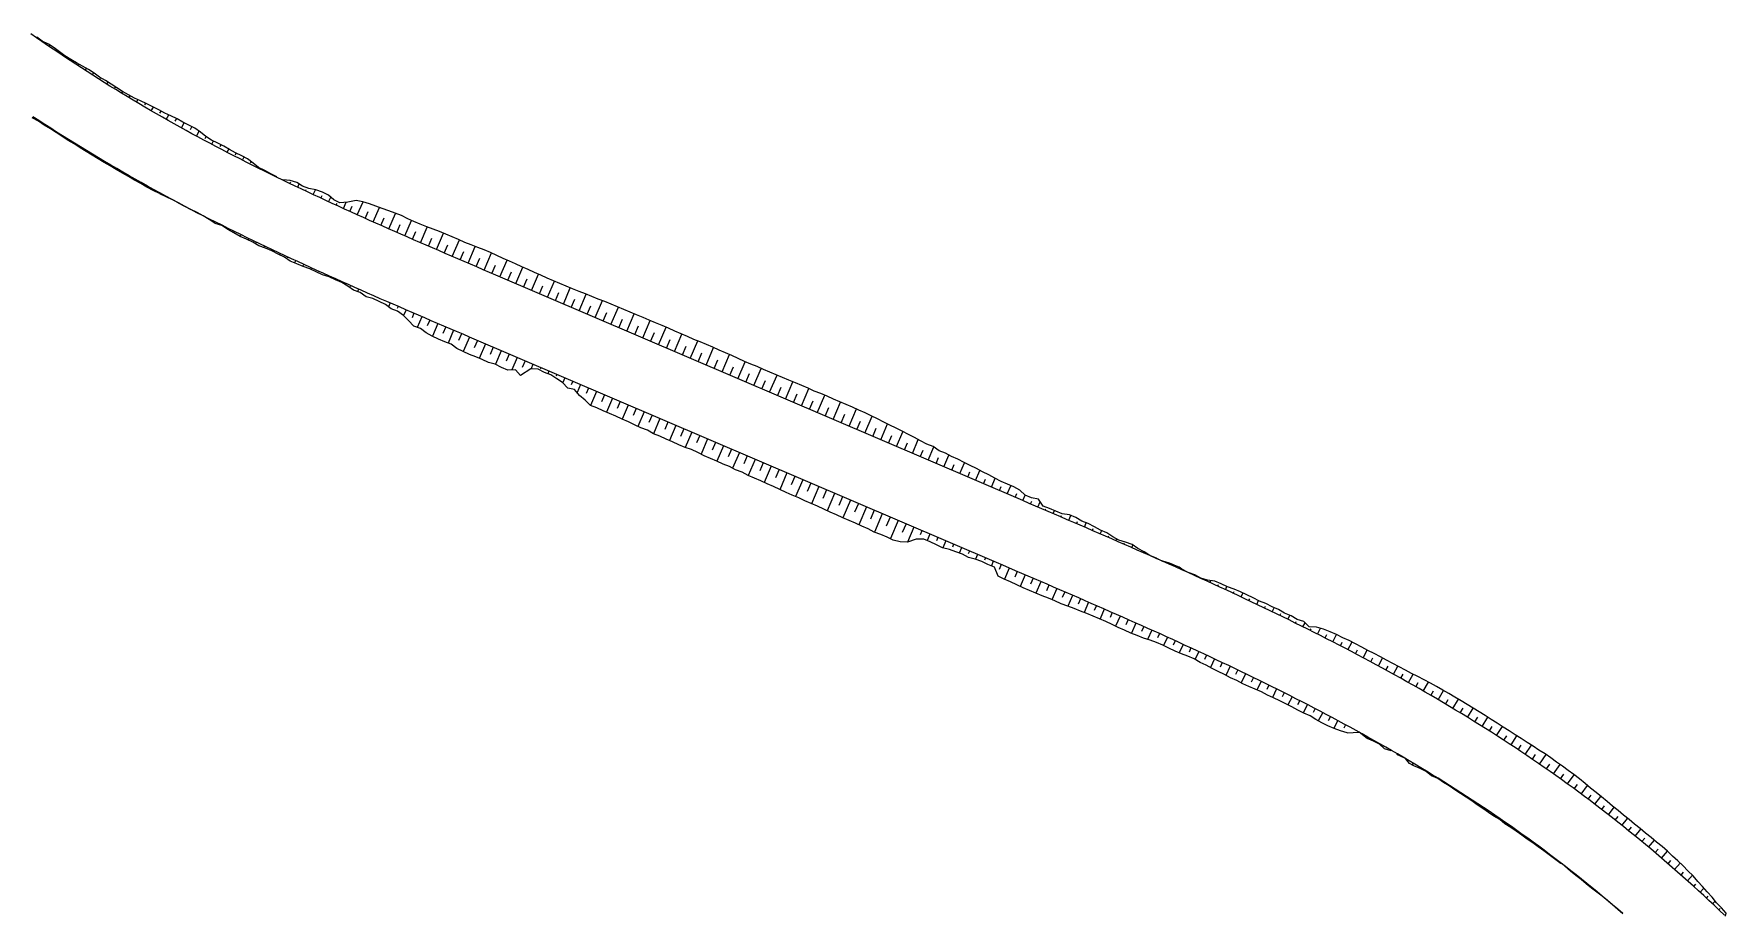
# Model space of a CAD drawing. Header units: metres. Extents: x 288738 to 324331, y 7399322 to 7465117.
# Drawn here: x 296081.4 to 296571.5, y 7461505.6 to 7461760.2 of the extents above; entities that cross this region are included whole.
import ezdxf

# ---------------------------------------------------------------- set-up
doc = ezdxf.new("R2010")
doc.units = ezdxf.units.M
doc.header["$LTSCALE"] = 10
for name, color, linetype in [('F-HZ-ATERRO-TALUDE', 110, 'Continuous'), ('F-HZ-CORTE-TALUDE', 10, 'Continuous'), ('F-HZ-PIANO-CORTE', 10, 'Continuous'), ('F-HZ-TALUDE', 2, 'Continuous')]:
    doc.layers.add(name, color=color, linetype=linetype)

msp = doc.modelspace()

# ---------------------------------------------------------------- linework, layer by layer
at = {"layer": 'F-HZ-ATERRO-TALUDE', "linetype": 'Continuous', "lineweight": -3}
for p, q in [((296099.609, 7461724.578), (296099.462, 7461724.333)), ((296101.756, 7461723.298), (296101.673, 7461723.157)), ((296103.91, 7461722.03), (296103.797, 7461721.835)), ((296106.071, 7461720.772), (296106, 7461720.65)), ((296108.237, 7461719.524), (296108.084, 7461719.256)), ((296110.409, 7461718.286), (296110.323, 7461718.134)), ((296112.588, 7461717.06), (296112.446, 7461716.806)), ((296114.773, 7461715.845), (296114.689, 7461715.694)), ((296155.566, 7461716.827), (296155.761, 7461717.235)), ((296157.798, 7461715.762), (296158.256, 7461716.726)), ((296116.964, 7461714.641), (296116.84, 7461714.415)), ((296160.049, 7461714.697), (296160.263, 7461715.152)), ((296162.257, 7461713.66), (296162.904, 7461715.045)), ((296164.511, 7461712.61), (296164.886, 7461713.42)), ((296166.746, 7461711.577), (296167.363, 7461712.914)), ((296168.969, 7461710.556), (296169.195, 7461711.047)), ((296171.022, 7461709.619), (296171.843, 7461711.424)), ((296175.05, 7461707.795), (296176.75, 7461711.568)), ((296127.997, 7461708.767), (296127.987, 7461708.747)), ((296130.219, 7461707.62), (296130.21, 7461707.603)), ((296132.446, 7461706.484), (296132.392, 7461706.379)), ((296172.888, 7461708.772), (296173.593, 7461710.329)), ((296177.328, 7461706.772), (296178.224, 7461708.774)), ((296179.614, 7461705.751), (296181.461, 7461709.898)), ((296181.897, 7461704.737), (296182.863, 7461706.917)), ((296184.188, 7461703.724), (296186.161, 7461708.198)), ((296188.774, 7461701.711), (296190.723, 7461706.168)), ((296134.677, 7461705.356), (296134.534, 7461705.072)), ((296139.152, 7461703.126), (296138.963, 7461702.743)), ((296141.395, 7461702.022), (296141.274, 7461701.775)), ((296143.643, 7461700.928), (296143.437, 7461700.504)), ((296186.479, 7461702.716), (296187.479, 7461704.993)), ((296191.07, 7461700.708), (296192.04, 7461702.934)), ((296193.366, 7461699.709), (296195.337, 7461704.248)), ((296195.659, 7461698.715), (296196.677, 7461701.066)), ((296197.957, 7461697.721), (296200.019, 7461702.497)), ((296145.894, 7461699.84), (296145.775, 7461699.593)), ((296148.148, 7461698.76), (296147.946, 7461698.336)), ((296150.406, 7461697.686), (296150.334, 7461697.533)), ((296152.668, 7461696.621), (296152.481, 7461696.224)), ((296200.257, 7461696.73), (296201.288, 7461699.124)), ((296202.557, 7461695.741), (296204.606, 7461700.508)), ((296204.856, 7461694.754), (296205.88, 7461697.139)), ((296207.154, 7461693.768), (296209.235, 7461698.621)), ((296211.749, 7461691.798), (296213.891, 7461696.803)), ((296154.932, 7461695.561), (296154.801, 7461695.28)), ((296157.199, 7461694.508), (296156.89, 7461693.839)), ((296159.469, 7461693.46), (296159.332, 7461693.162)), ((296161.742, 7461692.419), (296161.552, 7461692.004)), ((296164.017, 7461691.383), (296163.927, 7461691.184)), ((296209.451, 7461692.783), (296210.514, 7461695.264)), ((296214.044, 7461690.816), (296215.089, 7461693.258)), ((296216.342, 7461689.832), (296218.42, 7461694.69)), ((296218.639, 7461688.849), (296219.67, 7461691.256)), ((296220.938, 7461687.866), (296222.983, 7461692.645)), ((296166.295, 7461690.353), (296166.16, 7461690.052)), ((296168.575, 7461689.327), (296168.53, 7461689.226)), ((296170.857, 7461688.306), (296170.742, 7461688.049)), ((296173.141, 7461687.289), (296173.013, 7461687.001)), ((296175.427, 7461686.277), (296175.099, 7461685.536)), ((296223.235, 7461686.883), (296224.246, 7461689.244)), ((296225.533, 7461685.899), (296227.533, 7461690.572)), ((296227.831, 7461684.916), (296228.826, 7461687.241)), ((296230.13, 7461683.932), (296232.124, 7461688.592)), ((296234.726, 7461681.966), (296236.743, 7461686.68)), ((296184.586, 7461682.264), (296184.105, 7461681.157)), ((296186.879, 7461681.268), (296186.605, 7461680.635)), ((296232.428, 7461682.949), (296233.431, 7461685.292)), ((296237.024, 7461680.982), (296238.035, 7461683.343)), ((296239.322, 7461679.999), (296241.368, 7461684.781)), ((296241.62, 7461679.016), (296242.653, 7461681.431)), ((296243.917, 7461678.033), (296246.018, 7461682.943)), ((296248.512, 7461676.066), (296250.657, 7461681.078)), ((296189.173, 7461680.274), (296188.452, 7461678.606)), ((296191.469, 7461679.284), (296190.909, 7461677.986)), ((296193.764, 7461678.294), (296192.429, 7461675.192)), ((296196.061, 7461677.307), (296195.332, 7461675.61)), ((296198.358, 7461676.32), (296196.786, 7461672.654)), ((296246.214, 7461677.05), (296247.278, 7461679.536)), ((296250.811, 7461675.083), (296251.888, 7461677.6)), ((296253.109, 7461674.099), (296255.268, 7461679.144)), ((296257.705, 7461672.133), (296259.857, 7461677.16)), ((296200.656, 7461675.336), (296199.848, 7461673.45)), ((296202.954, 7461674.351), (296201.372, 7461670.655)), ((296205.253, 7461673.367), (296204.394, 7461671.362)), ((296207.551, 7461672.384), (296205.753, 7461668.183)), ((296209.849, 7461671.4), (296208.944, 7461669.284)), ((296255.407, 7461673.116), (296256.491, 7461675.649)), ((296260.004, 7461671.149), (296261.08, 7461673.666)), ((296262.302, 7461670.166), (296264.467, 7461675.225)), ((296264.6, 7461669.182), (296265.683, 7461671.712)), ((296266.899, 7461668.199), (296269.058, 7461673.245)), ((296271.495, 7461666.232), (296273.646, 7461671.26)), ((296212.148, 7461670.417), (296210.355, 7461666.228)), ((296214.446, 7461669.433), (296213.539, 7461667.312)), ((296216.745, 7461668.45), (296215.064, 7461664.523)), ((296219.043, 7461667.466), (296218.166, 7461665.417)), ((296221.341, 7461666.483), (296219.807, 7461662.897)), ((296269.197, 7461667.215), (296270.269, 7461669.722)), ((296273.793, 7461665.248), (296274.877, 7461667.783)), ((296276.091, 7461664.265), (296278.256, 7461669.324)), ((296280.687, 7461662.298), (296282.835, 7461667.318)), ((296223.64, 7461665.499), (296222.812, 7461663.564)), ((296225.938, 7461664.516), (296225.381, 7461663.213)), ((296228.237, 7461663.532), (296228.083, 7461663.174)), ((296230.535, 7461662.549), (296230.205, 7461661.777)), ((296232.833, 7461661.565), (296232.623, 7461661.073)), ((296278.389, 7461663.282), (296279.465, 7461665.796)), ((296282.984, 7461661.315), (296284.044, 7461663.792)), ((296285.282, 7461660.332), (296287.392, 7461665.263)), ((296287.581, 7461659.348), (296288.638, 7461661.819)), ((296289.879, 7461658.365), (296291.994, 7461663.309)), ((296235.132, 7461660.582), (296234.549, 7461659.219)), ((296237.43, 7461659.598), (296236.981, 7461658.549)), ((296239.729, 7461658.615), (296238.748, 7461656.322)), ((296242.027, 7461657.631), (296241.348, 7461656.044)), ((296244.326, 7461656.648), (296242.597, 7461652.608)), ((296292.177, 7461657.382), (296293.237, 7461659.859)), ((296294.475, 7461656.398), (296296.609, 7461661.385)), ((296296.773, 7461655.415), (296297.834, 7461657.894)), ((296299.071, 7461654.432), (296301.212, 7461659.436)), ((296303.667, 7461652.465), (296305.805, 7461657.462)), ((296246.624, 7461655.664), (296245.766, 7461653.66)), ((296248.922, 7461654.68), (296247.198, 7461650.651)), ((296251.221, 7461653.697), (296250.36, 7461651.685)), ((296253.519, 7461652.713), (296251.76, 7461648.601)), ((296255.818, 7461651.73), (296254.929, 7461649.654)), ((296301.369, 7461653.448), (296302.447, 7461655.968)), ((296305.964, 7461651.482), (296307.029, 7461653.97)), ((296308.262, 7461650.499), (296310.418, 7461655.539)), ((296310.559, 7461649.516), (296311.627, 7461652.013)), ((296312.857, 7461648.532), (296315.002, 7461653.546)), ((296258.116, 7461650.746), (296256.295, 7461646.491)), ((296260.414, 7461649.763), (296259.524, 7461647.681)), ((296262.713, 7461648.779), (296260.839, 7461644.401)), ((296265.011, 7461647.796), (296264.083, 7461645.627)), ((296267.31, 7461646.812), (296265.431, 7461642.421)), ((296315.155, 7461647.549), (296316.235, 7461650.073)), ((296317.452, 7461646.566), (296319.595, 7461651.574)), ((296319.75, 7461645.583), (296320.815, 7461648.071)), ((296322.046, 7461644.6), (296324.127, 7461649.464)), ((296326.635, 7461642.636), (296328.607, 7461647.244)), ((296269.608, 7461645.829), (296268.664, 7461643.623)), ((296271.906, 7461644.845), (296270.014, 7461640.422)), ((296274.205, 7461643.862), (296273.292, 7461641.729)), ((296276.503, 7461642.878), (296274.628, 7461638.497)), ((296278.802, 7461641.895), (296277.85, 7461639.67)), ((296324.34, 7461643.618), (296325.353, 7461645.986)), ((296328.929, 7461641.655), (296329.886, 7461643.891)), ((296331.223, 7461640.673), (296333.073, 7461644.997)), ((296335.806, 7461638.712), (296337.505, 7461642.684)), ((296281.1, 7461640.911), (296279.186, 7461636.437)), ((296283.398, 7461639.928), (296282.435, 7461637.677)), ((296285.697, 7461638.944), (296283.754, 7461634.405)), ((296287.995, 7461637.961), (296287.019, 7461635.679)), ((296290.294, 7461636.977), (296288.276, 7461632.263)), ((296333.516, 7461639.692), (296334.407, 7461641.775)), ((296338.097, 7461637.732), (296338.909, 7461639.629)), ((296340.389, 7461636.751), (296342.02, 7461640.562)), ((296342.646, 7461635.785), (296343.388, 7461637.519)), ((296344.939, 7461634.804), (296346.407, 7461638.234)), ((296292.592, 7461635.994), (296291.594, 7461633.66)), ((296294.891, 7461635.01), (296292.879, 7461630.309)), ((296297.189, 7461634.027), (296296.181, 7461631.671)), ((296299.487, 7461633.043), (296297.415, 7461628.2)), ((296301.786, 7461632.06), (296300.745, 7461629.627)), ((296347.234, 7461633.822), (296347.945, 7461635.483)), ((296349.526, 7461632.841), (296350.88, 7461636.004)), ((296351.822, 7461631.859), (296352.478, 7461633.391)), ((296354.115, 7461630.878), (296355.356, 7461633.778)), ((296304.084, 7461631.076), (296301.998, 7461626.2)), ((296306.383, 7461630.093), (296305.337, 7461627.649)), ((296308.681, 7461629.109), (296306.552, 7461624.134)), ((296310.979, 7461628.125), (296309.919, 7461625.648)), ((296313.278, 7461627.142), (296311.127, 7461622.116)), ((296356.408, 7461629.896), (296356.997, 7461631.273)), ((296358.701, 7461628.915), (296359.814, 7461631.516)), ((296360.99, 7461627.936), (296361.508, 7461629.146)), ((296363.287, 7461626.953), (296364.319, 7461629.363)), ((296365.583, 7461625.97), (296366.076, 7461627.121)), ((296315.576, 7461626.158), (296314.496, 7461623.634)), ((296317.875, 7461625.175), (296315.683, 7461620.054)), ((296320.173, 7461624.191), (296319.083, 7461621.644)), ((296322.471, 7461623.208), (296320.263, 7461618.047)), ((296324.77, 7461622.224), (296323.664, 7461619.641)), ((296367.748, 7461625.044), (296368.424, 7461626.622)), ((296370.035, 7461624.065), (296370.399, 7461624.916)), ((296372.172, 7461623.15), (296372.827, 7461624.681)), ((296374.25, 7461622.259), (296374.433, 7461622.685)), ((296327.068, 7461621.241), (296324.792, 7461615.922)), ((296329.367, 7461620.257), (296328.252, 7461617.653)), ((296331.665, 7461619.274), (296329.426, 7461614.041)), ((296333.964, 7461618.29), (296332.885, 7461615.771)), ((296376.546, 7461621.274), (296376.941, 7461622.197)), ((296378.842, 7461620.288), (296379.038, 7461620.745)), ((296381.069, 7461619.332), (296381.679, 7461620.751)), ((296383.355, 7461618.349), (296383.632, 7461618.991)), ((296385.636, 7461617.367), (296386.165, 7461618.595)), ((296336.262, 7461617.307), (296334.415, 7461612.99)), ((296338.56, 7461616.323), (296338.028, 7461615.079)), ((296340.859, 7461615.34), (296340.05, 7461613.45)), ((296343.157, 7461614.356), (296342.75, 7461613.405)), ((296345.456, 7461613.373), (296344.585, 7461611.338)), ((296387.926, 7461616.381), (296388.176, 7461616.96)), ((296390.212, 7461615.395), (296390.632, 7461616.365)), ((296392.496, 7461614.406), (296392.671, 7461614.81)), ((296394.772, 7461613.418), (296395.007, 7461613.958)), ((296397.057, 7461612.423), (296397.189, 7461612.725)), ((296347.754, 7461612.389), (296347.395, 7461611.549)), ((296350.052, 7461611.406), (296349.373, 7461609.818)), ((296352.351, 7461610.422), (296352.002, 7461609.606)), ((296354.649, 7461609.439), (296354.061, 7461608.065)), ((296356.948, 7461608.455), (296356.668, 7461607.801)), ((296399.339, 7461611.425), (296399.651, 7461612.138)), ((296401.608, 7461610.43), (296401.7, 7461610.638)), ((296359.246, 7461607.472), (296358.672, 7461606.13)), ((296361.544, 7461606.488), (296360.959, 7461605.121)), ((296363.843, 7461605.504), (296362.473, 7461602.304)), ((296366.141, 7461604.52), (296365.442, 7461602.887)), ((296368.439, 7461603.536), (296367.012, 7461600.205)), ((296408.452, 7461607.404), (296408.465, 7461607.434)), ((296410.714, 7461606.397), (296410.79, 7461606.568)), ((296412.951, 7461605.396), (296413.097, 7461605.723)), ((296415.208, 7461604.383), (296415.223, 7461604.417)), ((296417.481, 7461603.358), (296417.562, 7461603.537)), ((296370.737, 7461602.551), (296370.014, 7461600.865)), ((296373.034, 7461601.565), (296371.594, 7461598.211)), ((296375.331, 7461600.578), (296374.623, 7461598.931)), ((296377.627, 7461599.589), (296376.229, 7461596.344)), ((296379.923, 7461598.599), (296379.223, 7461596.978)), ((296419.752, 7461602.326), (296419.787, 7461602.402)), ((296421.985, 7461601.307), (296422.236, 7461601.853)), ((296424.219, 7461600.281), (296424.419, 7461600.716)), ((296426.486, 7461599.234), (296426.898, 7461600.124)), ((296428.744, 7461598.185), (296428.989, 7461598.709)), ((296431.004, 7461597.128), (296431.534, 7461598.258)), ((296382.218, 7461597.607), (296380.859, 7461594.468)), ((296384.512, 7461596.614), (296383.843, 7461595.072)), ((296386.805, 7461595.617), (296385.513, 7461592.648)), ((296389.097, 7461594.62), (296388.464, 7461593.168)), ((296391.387, 7461593.618), (296390.147, 7461590.783)), ((296433.263, 7461596.064), (296433.53, 7461596.629)), ((296435.519, 7461594.995), (296436.033, 7461596.077)), ((296437.768, 7461593.922), (296438.053, 7461594.518)), ((296440.017, 7461592.841), (296440.582, 7461594.014)), ((296393.677, 7461592.614), (296393.044, 7461591.172)), ((296395.965, 7461591.607), (296394.657, 7461588.639)), ((296398.253, 7461590.598), (296397.594, 7461589.109)), ((296400.537, 7461589.583), (296399.22, 7461586.619)), ((296402.821, 7461588.566), (296402.183, 7461587.136)), ((296442.262, 7461591.756), (296442.541, 7461592.332)), ((296444.504, 7461590.665), (296445.067, 7461591.816)), ((296446.736, 7461589.569), (296446.983, 7461590.07)), ((296448.917, 7461588.49), (296449.515, 7461589.692)), ((296451.013, 7461587.444), (296451.263, 7461587.944)), ((296453.126, 7461586.381), (296453.972, 7461588.058)), ((296405.103, 7461587.545), (296403.898, 7461584.859)), ((296407.383, 7461586.52), (296406.823, 7461585.277)), ((296409.661, 7461585.49), (296408.56, 7461583.06)), ((296411.937, 7461584.456), (296411.373, 7461583.218)), ((296414.211, 7461583.416), (296413.095, 7461580.982)), ((296455.325, 7461585.267), (296455.83, 7461586.258)), ((296457.538, 7461584.136), (296458.638, 7461586.28)), ((296459.751, 7461582.994), (296460.314, 7461584.082)), ((296461.957, 7461581.846), (296463.133, 7461584.097)), ((296416.483, 7461582.373), (296415.941, 7461581.196)), ((296418.752, 7461581.323), (296417.71, 7461579.076)), ((296421.019, 7461580.269), (296420.449, 7461579.049)), ((296423.283, 7461579.209), (296422.097, 7461576.684)), ((296425.544, 7461578.143), (296424.933, 7461576.851)), ((296464.162, 7461580.689), (296464.756, 7461581.816)), ((296466.361, 7461579.524), (296467.525, 7461581.712)), ((296468.554, 7461578.352), (296469.166, 7461579.493)), ((296470.745, 7461577.17), (296471.986, 7461579.46)), ((296427.802, 7461577.071), (296426.549, 7461574.44)), ((296430.058, 7461575.993), (296429.428, 7461574.679)), ((296432.31, 7461574.908), (296431.031, 7461572.26)), ((296434.56, 7461573.816), (296433.916, 7461572.494)), ((296472.93, 7461575.981), (296473.558, 7461577.127)), ((296475.111, 7461574.782), (296476.381, 7461577.08)), ((296477.285, 7461573.575), (296477.945, 7461574.758)), ((296479.454, 7461572.357), (296480.82, 7461574.779)), ((296436.806, 7461572.719), (296435.56, 7461570.182)), ((296439.048, 7461571.613), (296438.436, 7461570.376)), ((296441.287, 7461570.501), (296440.071, 7461568.063)), ((296443.522, 7461569.381), (296442.921, 7461568.186)), ((296481.616, 7461571.131), (296482.327, 7461572.38)), ((296483.772, 7461569.896), (296485.257, 7461572.476)), ((296485.924, 7461568.651), (296486.684, 7461569.959)), ((296488.069, 7461567.396), (296489.625, 7461570.042)), ((296445.754, 7461568.255), (296444.556, 7461565.895)), ((296447.98, 7461567.118), (296447.375, 7461565.936)), ((296450.204, 7461565.975), (296448.984, 7461563.613)), ((296452.423, 7461564.823), (296451.824, 7461563.674)), ((296454.638, 7461563.664), (296453.363, 7461561.24)), ((296490.208, 7461566.13), (296490.999, 7461567.462)), ((296492.341, 7461564.855), (296493.934, 7461567.507)), ((296494.468, 7461563.57), (296495.269, 7461564.89)), ((296496.589, 7461562.276), (296498.21, 7461564.916)), ((296456.847, 7461562.494), (296456.214, 7461561.303)), ((296459.054, 7461561.319), (296457.862, 7461559.098)), ((296461.253, 7461560.131), (296460.734, 7461559.172)), ((296498.703, 7461560.971), (296499.526, 7461562.296)), ((296500.81, 7461559.656), (296502.462, 7461562.285)), ((296502.911, 7461558.33), (296503.738, 7461559.632)), ((296505.005, 7461556.993), (296506.668, 7461559.582)), ((296467.827, 7461556.519), (296467.579, 7461556.077)), ((296470.005, 7461555.292), (296469.95, 7461555.195)), ((296472.18, 7461554.059), (296471.962, 7461553.679)), ((296507.091, 7461555.645), (296507.936, 7461556.946)), ((296509.169, 7461554.286), (296510.883, 7461556.893)), ((296511.24, 7461552.916), (296512.113, 7461554.229)), ((296513.302, 7461551.536), (296515.104, 7461554.212)), ((296474.348, 7461552.815), (296474.289, 7461552.713)), ((296480.818, 7461549.023), (296480.504, 7461548.495)), ((296515.356, 7461550.145), (296516.275, 7461551.493)), ((296517.399, 7461548.743), (296519.314, 7461551.517)), ((296482.962, 7461547.736), (296482.886, 7461547.61)), ((296485.101, 7461546.443), (296484.993, 7461546.264)), ((296487.23, 7461545.133), (296487.166, 7461545.028)), ((296489.356, 7461543.817), (296489.255, 7461543.654)), ((296519.436, 7461547.328), (296520.391, 7461548.694)), ((296521.465, 7461545.902), (296523.372, 7461548.598)), ((296523.487, 7461544.464), (296524.449, 7461545.807)), ((296525.5, 7461543.014), (296527.418, 7461545.66)), ((296491.472, 7461542.485), (296491.428, 7461542.415)), ((296493.583, 7461541.146), (296493.443, 7461540.927)), ((296495.685, 7461539.792), (296495.621, 7461539.694)), ((296527.504, 7461541.552), (296528.454, 7461542.847)), ((296529.498, 7461540.08), (296531.335, 7461542.555)), ((296531.484, 7461538.597), (296532.371, 7461539.777)), ((296533.464, 7461537.1), (296535.208, 7461539.393)), ((296497.783, 7461538.432), (296497.619, 7461538.183)), ((296499.867, 7461537.052), (296499.767, 7461536.901)), ((296501.949, 7461535.668), (296501.749, 7461535.37)), ((296504.022, 7461534.271), (296503.913, 7461534.111)), ((296535.434, 7461535.593), (296536.279, 7461536.69)), ((296537.398, 7461534.071), (296539.073, 7461536.222)), ((296506.085, 7461532.859), (296505.927, 7461532.63)), ((296508.139, 7461531.434), (296508.022, 7461531.265)), ((296510.184, 7461529.996), (296510.008, 7461529.746)), ((296539.352, 7461532.54), (296540.17, 7461533.577)), ((296541.298, 7461530.997), (296542.904, 7461533.01)), ((296543.236, 7461529.442), (296544.053, 7461530.454)), ((296545.165, 7461527.875), (296546.806, 7461529.885)), ((296512.222, 7461528.547), (296512.152, 7461528.45)), ((296514.249, 7461527.085), (296514.107, 7461526.888)), ((296516.268, 7461525.61), (296516.214, 7461525.536)), ((296547.084, 7461526.297), (296547.915, 7461527.302)), ((296548.995, 7461524.709), (296550.675, 7461526.718)), ((296518.278, 7461524.123), (296518.168, 7461523.976)), ((296520.279, 7461522.625), (296520.238, 7461522.57)), ((296522.27, 7461521.113), (296522.185, 7461521.001)), ((296550.897, 7461523.109), (296551.746, 7461524.113)), ((296552.789, 7461521.499), (296554.487, 7461523.483)), ((296554.671, 7461519.878), (296555.495, 7461520.83)), ((296556.544, 7461518.246), (296558.159, 7461520.088)), ((296525.665, 7461518.371), (296525.694, 7461518.409)), ((296527.6, 7461516.789), (296527.69, 7461516.903)), ((296529.595, 7461515.284), (296529.621, 7461515.316)), ((296558.403, 7461516.607), (296559.161, 7461517.462)), ((296560.255, 7461514.955), (296561.681, 7461516.545)), ((296531.455, 7461513.614), (296531.59, 7461513.781)), ((296533.423, 7461512.076), (296533.475, 7461512.139)), ((296535.43, 7461510.586), (296535.452, 7461510.612)), ((296562.09, 7461513.3), (296562.711, 7461513.985)), ((296563.921, 7461511.628), (296565.021, 7461512.826)), ((296565.743, 7461509.945), (296566.218, 7461510.456)), ((296567.551, 7461508.256), (296568.3, 7461509.053)), ((296569.36, 7461506.548), (296569.7, 7461506.905))]:
    msp.add_line(p, q, dxfattribs=at)
at = {"layer": 'F-HZ-CORTE-TALUDE', "linetype": 'Continuous', "lineweight": -3}
msp.add_line((296405.294, 7461608.822), (296405.301, 7461608.837), dxfattribs=at)
at = {"layer": 'F-HZ-PIANO-CORTE'}
for p, q in [((296083.8, 7461758.018), (296083.855, 7461758.098)), ((296085.796, 7461756.536), (296086.059, 7461756.923)), ((296087.993, 7461755.322), (296088.119, 7461755.509)), ((296089.943, 7461753.744), (296090.122, 7461754.012)), ((296092.134, 7461752.526), (296092.24, 7461752.688)), ((296094.119, 7461750.996), (296094.39, 7461751.412)), ((296096.394, 7461749.916), (296096.573, 7461750.194)), ((296098.323, 7461748.289), (296098.695, 7461748.874)), ((296100.609, 7461747.224), (296100.781, 7461747.497)), ((296102.559, 7461745.624), (296102.914, 7461746.194)), ((296104.842, 7461744.561), (296104.998, 7461744.814)), ((296106.821, 7461743.001), (296107.134, 7461743.517)), ((296109.126, 7461741.979), (296109.29, 7461742.252)), ((296111.105, 7461740.426), (296111.524, 7461741.131)), ((296113.522, 7461739.62), (296113.793, 7461740.081)), ((296115.408, 7461737.898), (296116.039, 7461738.984)), ((296117.912, 7461737.227), (296118.245, 7461737.809)), ((296119.751, 7461735.406), (296120.488, 7461736.706)), ((296122.339, 7461734.906), (296122.747, 7461735.636)), ((296124.122, 7461732.957), (296124.954, 7461734.46)), ((296126.744, 7461732.525), (296127.17, 7461733.303)), ((296128.515, 7461730.553), (296129.29, 7461731.985)), ((296130.978, 7461729.918), (296131.264, 7461730.454)), ((296132.898, 7461728.21), (296133.405, 7461729.17)), ((296135.385, 7461727.562), (296135.655, 7461728.079)), ((296137.331, 7461725.891), (296137.816, 7461726.828)), ((296139.786, 7461725.195), (296140.016, 7461725.644)), ((296141.787, 7461723.61), (296142.256, 7461724.536)), ((296144.175, 7461722.833), (296144.346, 7461723.175)), ((296146.2, 7461721.393), (296146.329, 7461721.653)), ((296148.478, 7461720.369), (296148.519, 7461720.452)), ((296150.682, 7461719.187), (296150.741, 7461719.307)), ((296539.257, 7461507.368), (296539.278, 7461507.393))]:
    msp.add_line(p, q, dxfattribs=at)
at = {"layer": 'F-HZ-TALUDE', "linetype": 'Continuous', "lineweight": -3}
for p, q in [((296123.216, 7461711.228), (296121.416, 7461712.181)), ((296406.481, 7461608.369), (296404.61, 7461609.111)), ((296478.623, 7461550.322), (296476.147, 7461551.484)), ((296540.07, 7461506.685), (296538.575, 7461507.941))]:
    msp.add_line(p, q, dxfattribs=at)
at = {"layer": 'F-HZ-TALUDE', "linetype": 'Continuous', "lineweight": -3, "flags": 128}
for points in [[(296570.946, 7461505.033), (296569.467, 7461506.446), (296567.982, 7461507.852), (296566.49, 7461509.251), (296564.992, 7461510.643), (296563.487, 7461512.028), (296561.975, 7461513.405), (296560.456, 7461514.775), (296558.932, 7461516.138), (296557.4, 7461517.494), (296555.863, 7461518.843), (296554.319, 7461520.184), (296552.768, 7461521.518), (296551.211, 7461522.844), (296549.648, 7461524.163), (296548.079, 7461525.475), (296546.503, 7461526.779), (296544.921, 7461528.075), (296543.333, 7461529.364), (296541.739, 7461530.645), (296540.139, 7461531.919), (296538.533, 7461533.185), (296536.921, 7461534.444), (296535.303, 7461535.695), (296533.678, 7461536.938), (296532.048, 7461538.173), (296530.413, 7461539.4), (296528.771, 7461540.62), (296527.123, 7461541.832), (296525.47, 7461543.036), (296523.811, 7461544.232), (296522.146, 7461545.421), (296520.476, 7461546.601), (296518.8, 7461547.773), (296517.119, 7461548.938), (296515.432, 7461550.094), (296513.739, 7461551.242), (296512.043, 7461552.382), (296510.342, 7461553.513), (296508.637, 7461554.636), (296506.927, 7461555.752), (296505.213, 7461556.86), (296503.494, 7461557.96), (296501.771, 7461559.052), (296500.044, 7461560.137), (296498.312, 7461561.214), (296496.577, 7461562.284), (296494.838, 7461563.347), (296493.095, 7461564.403), (296491.348, 7461565.452), (296489.598, 7461566.494), (296487.844, 7461567.528), (296486.087, 7461568.556), (296484.326, 7461569.577), (296482.562, 7461570.591), (296480.795, 7461571.599), (296479.024, 7461572.6), (296477.251, 7461573.594), (296475.474, 7461574.582), (296473.694, 7461575.563), (296471.911, 7461576.538), (296470.126, 7461577.506), (296468.338, 7461578.468), (296466.547, 7461579.425), (296464.754, 7461580.377), (296462.959, 7461581.322), (296461.161, 7461582.262), (296459.361, 7461583.197), (296457.559, 7461584.125), (296455.754, 7461585.048), (296453.948, 7461585.966), (296452.139, 7461586.879), (296450.329, 7461587.787), (296448.516, 7461588.689), (296446.702, 7461589.587), (296444.885, 7461590.479), (296443.067, 7461591.366), (296441.247, 7461592.248), (296439.426, 7461593.127), (296437.603, 7461594.001), (296435.779, 7461594.871), (296433.954, 7461595.738), (296432.128, 7461596.6), (296430.3, 7461597.458), (296428.471, 7461598.312), (296426.641, 7461599.162), (296424.81, 7461600.009), (296422.977, 7461600.852), (296421.144, 7461601.692), (296419.31, 7461602.528), (296417.475, 7461603.361), (296415.638, 7461604.19), (296413.801, 7461605.015), (296411.964, 7461605.839), (296410.126, 7461606.659), (296408.287, 7461607.478), (296406.448, 7461608.294), (296404.609, 7461609.108), (296402.769, 7461609.919), (296400.929, 7461610.728), (296399.088, 7461611.535), (296397.247, 7461612.34), (296395.406, 7461613.142), (296393.565, 7461613.943), (296391.723, 7461614.741), (296389.881, 7461615.538), (296388.039, 7461616.332), (296386.197, 7461617.126), (296384.355, 7461617.919), (296382.514, 7461618.711), (296380.673, 7461619.502), (296378.832, 7461620.293), (296376.992, 7461621.083), (296375.152, 7461621.873), (296373.312, 7461622.661), (296371.472, 7461623.449), (296369.633, 7461624.237), (296367.795, 7461625.024), (296215.18, 7461690.33), (296213.342, 7461691.116), (296211.504, 7461691.903), (296209.667, 7461692.69), (296207.831, 7461693.477), (296205.996, 7461694.264), (296204.162, 7461695.052), (296202.328, 7461695.839), (296200.496, 7461696.627), (296198.665, 7461697.416), (296196.835, 7461698.206), (296195.007, 7461698.997), (296193.18, 7461699.79), (296191.355, 7461700.584), (296189.531, 7461701.38), (296187.708, 7461702.177), (296185.887, 7461702.976), (296184.068, 7461703.777), (296182.25, 7461704.58), (296180.435, 7461705.385), (296178.621, 7461706.193), (296176.81, 7461707.004), (296175, 7461707.817), (296173.193, 7461708.633), (296171.387, 7461709.452), (296169.584, 7461710.274), (296167.783, 7461711.099), (296165.985, 7461711.927), (296164.189, 7461712.759), (296162.395, 7461713.595), (296160.605, 7461714.435), (296158.816, 7461715.279), (296157.031, 7461716.126), (296155.249, 7461716.978), (296153.469, 7461717.834), (296151.692, 7461718.695), (296149.918, 7461719.559), (296148.148, 7461720.429), (296146.38, 7461721.303), (296144.616, 7461722.183), (296142.856, 7461723.068), (296141.099, 7461723.958), (296139.345, 7461724.853), (296137.595, 7461725.754), (296135.849, 7461726.661), (296134.106, 7461727.572), (296132.368, 7461728.49), (296130.633, 7461729.413), (296128.902, 7461730.343), (296127.176, 7461731.279), (296125.454, 7461732.222), (296123.736, 7461733.17), (296122.022, 7461734.126), (296120.312, 7461735.088), (296118.606, 7461736.057), (296116.904, 7461737.032), (296115.206, 7461738.015), (296113.512, 7461739.004), (296111.821, 7461740.001), (296110.135, 7461741.003), (296108.453, 7461742.013), (296106.774, 7461743.029), (296105.1, 7461744.053), (296103.43, 7461745.082), (296101.764, 7461746.119), (296100.103, 7461747.162), (296098.445, 7461748.212), (296096.792, 7461749.268), (296095.143, 7461750.331), (296093.498, 7461751.4), (296091.857, 7461752.476), (296090.221, 7461753.559), (296088.589, 7461754.648), (296086.961, 7461755.744), (296085.338, 7461756.846), (296083.72, 7461757.955), (296082.105, 7461759.07), (296080.496, 7461760.192)], [(296151.734, 7461718.781), (296149.99, 7461719.705), (296148.231, 7461720.598), (296146.491, 7461721.527), (296144.904, 7461722.758), (296143.304, 7461723.956), (296141.582, 7461724.909), (296139.802, 7461725.744), (296138.068, 7461726.67), (296136.399, 7461727.716), (296134.634, 7461728.576), (296132.866, 7461729.43), (296131.208, 7461730.489), (296129.654, 7461731.736), (296128.029, 7461732.847), (296126.301, 7461733.764), (296124.563, 7461734.662), (296122.842, 7461735.59), (296121.073, 7461736.434), (296119.293, 7461737.261), (296117.558, 7461738.168), (296115.833, 7461739.094), (296114.069, 7461739.955), (296112.28, 7461740.776), (296110.498, 7461741.612), (296108.764, 7461742.53), (296107.088, 7461743.545), (296105.402, 7461744.543), (296103.772, 7461745.634), (296102.131, 7461746.705), (296100.44, 7461747.697), (296098.816, 7461748.795), (296097.17, 7461749.858), (296095.459, 7461750.82), (296093.74, 7461751.771), (296092.066, 7461752.794), (296090.389, 7461753.812), (296088.818, 7461754.99), (296087.243, 7461756.16), (296085.595, 7461757.222), (296083.828, 7461758.112), (296082.234, 7461759.256)], [(296117.749, 7461713.97), (296115.915, 7461714.867), (296114.1, 7461715.803), (296112.353, 7461716.862), (296110.541, 7461717.804), (296108.782, 7461718.839), (296107.028, 7461719.885), (296105.266, 7461720.916), (296103.535, 7461721.999), (296101.718, 7461722.935), (296099.991, 7461724.024), (296098.227, 7461725.052), (296096.49, 7461726.123), (296094.774, 7461727.231), (296093.045, 7461728.314), (296091.283, 7461729.347), (296089.577, 7461730.467), (296087.895, 7461731.626), (296086.178, 7461732.728), (296084.411, 7461733.755), (296082.743, 7461734.932), (296080.911, 7461735.861)], [(296541.567, 7461505.431), (296540.087, 7461506.705), (296538.6, 7461507.971), (296537.108, 7461509.23), (296535.61, 7461510.482), (296534.106, 7461511.727), (296532.596, 7461512.964), (296531.08, 7461514.195), (296529.558, 7461515.418), (296528.031, 7461516.634), (296526.498, 7461517.843), (296524.959, 7461519.044), (296523.414, 7461520.238), (296521.864, 7461521.424), (296520.308, 7461522.604), (296518.746, 7461523.776), (296517.179, 7461524.94), (296515.606, 7461526.097), (296514.028, 7461527.246), (296512.444, 7461528.388), (296510.855, 7461529.522), (296509.261, 7461530.649), (296507.661, 7461531.768), (296506.056, 7461532.88), (296504.445, 7461533.983), (296502.83, 7461535.08), (296501.205, 7461536.165), (296499.576, 7461537.246), (296497.946, 7461538.327), (296496.304, 7461539.391), (296494.661, 7461540.454), (296493.014, 7461541.511), (296491.359, 7461542.556), (296489.703, 7461543.602), (296488.039, 7461544.634), (296486.371, 7461545.663), (296484.701, 7461546.688), (296483.022, 7461547.7), (296481.343, 7461548.711), (296479.657, 7461549.714), (296477.966, 7461550.709), (296476.275, 7461551.705), (296474.574, 7461552.684), (296472.873, 7461553.664), (296471.167, 7461554.637), (296469.456, 7461555.601), (296467.744, 7461556.566), (296466.025, 7461557.518), (296464.303, 7461558.468), (296462.579, 7461559.414), (296460.849, 7461560.349), (296459.118, 7461561.285), (296457.381, 7461562.211), (296455.642, 7461563.133), (296453.901, 7461564.054), (296452.153, 7461564.963), (296450.405, 7461565.872), (296448.653, 7461566.775), (296446.897, 7461567.671), (296445.14, 7461568.568), (296443.377, 7461569.453), (296441.614, 7461570.338), (296439.847, 7461571.219), (296438.076, 7461572.092), (296436.305, 7461572.966), (296434.529, 7461573.831), (296432.751, 7461574.694), (296430.972, 7461575.556), (296429.188, 7461576.409), (296427.403, 7461577.262), (296425.615, 7461578.109), (296423.825, 7461578.953), (296422.034, 7461579.797), (296420.238, 7461580.632), (296418.442, 7461581.467), (296416.643, 7461582.299), (296414.842, 7461583.127), (296413.04, 7461583.954), (296411.235, 7461584.775), (296409.429, 7461585.595), (296407.621, 7461586.414), (296405.81, 7461587.227), (296403.999, 7461588.041), (296402.185, 7461588.85), (296400.369, 7461589.658), (296398.553, 7461590.465), (296396.734, 7461591.268), (296394.915, 7461592.071), (296393.094, 7461592.871), (296391.271, 7461593.669), (296389.448, 7461594.468), (296387.622, 7461595.262), (296385.796, 7461596.056), (296383.968, 7461596.85), (296382.139, 7461597.641), (296380.31, 7461598.433), (296378.479, 7461599.222), (296376.647, 7461600.011), (296374.814, 7461600.8), (296371.146, 7461602.376), (296369.31, 7461603.163), (296367.474, 7461603.949), (296365.637, 7461604.736), (296361.962, 7461606.309), (296360.123, 7461607.096), (296207.509, 7461672.402), (296205.67, 7461673.189), (296203.83, 7461673.976), (296201.99, 7461674.764), (296200.149, 7461675.553), (296198.308, 7461676.342), (296196.466, 7461677.133), (296194.624, 7461677.924), (296192.782, 7461678.717), (296190.939, 7461679.512), (296189.096, 7461680.307), (296187.254, 7461681.105), (296185.411, 7461681.905), (296183.568, 7461682.706), (296181.725, 7461683.51), (296179.882, 7461684.316), (296178.04, 7461685.125), (296176.198, 7461685.937), (296174.355, 7461686.75), (296172.514, 7461687.568), (296170.673, 7461688.387), (296168.833, 7461689.211), (296166.993, 7461690.038), (296165.154, 7461690.867), (296163.316, 7461691.702), (296161.479, 7461692.539), (296159.642, 7461693.38), (296157.807, 7461694.227), (296155.972, 7461695.076), (296154.139, 7461695.931), (296152.307, 7461696.79), (296150.476, 7461697.652), (296148.647, 7461698.522), (296146.819, 7461699.395), (296144.993, 7461700.273), (296143.169, 7461701.158), (296141.346, 7461702.046), (296139.525, 7461702.941), (296137.706, 7461703.841), (296135.888, 7461704.746), (296134.074, 7461705.659), (296132.261, 7461706.577), (296130.451, 7461707.501), (296128.643, 7461708.432), (296126.837, 7461709.368), (296125.035, 7461710.313), (296123.234, 7461711.263), (296121.436, 7461712.219), (296119.642, 7461713.185), (296117.85, 7461714.156), (296116.062, 7461715.134), (296114.275, 7461716.119), (296112.493, 7461717.112), (296110.716, 7461718.113), (296108.942, 7461719.12), (296107.172, 7461720.135), (296105.406, 7461721.156), (296103.645, 7461722.185), (296101.887, 7461723.221), (296100.134, 7461724.264), (296098.385, 7461725.313), (296096.64, 7461726.37), (296094.899, 7461727.434), (296093.162, 7461728.504), (296091.43, 7461729.582), (296089.703, 7461730.667), (296087.979, 7461731.758), (296086.26, 7461732.856), (296084.545, 7461733.962), (296082.835, 7461735.074), (296081.129, 7461736.193)], [(296402.9, 7461610.216), (296401.143, 7461611.217), (296399.416, 7461612.283), (296397.518, 7461612.959), (296395.618, 7461613.628), (296393.845, 7461614.588), (296392.124, 7461615.667), (296390.305, 7461616.518), (296388.536, 7461617.482), (296386.745, 7461618.396), (296384.842, 7461619.05), (296383.122, 7461620.125), (296381.283, 7461620.923), (296379.222, 7461621.202), (296377.389, 7461622.01), (296375.541, 7461622.781), (296373.652, 7461623.456), (296372.321, 7461625.433), (296370.328, 7461625.861), (296368.462, 7461626.585), (296366.932, 7461628.091), (296365.139, 7461628.984), (296363.322, 7461629.824), (296361.472, 7461630.584), (296359.718, 7461631.57), (296357.932, 7461632.479), (296356.135, 7461633.362), (296354.364, 7461634.309), (296352.572, 7461635.204), (296350.763, 7461636.06), (296348.987, 7461636.993), (296347.167, 7461637.825), (296345.399, 7461638.776), (296343.524, 7461639.479), (296341.861, 7461640.676), (296339.99, 7461641.388), (296338.204, 7461642.297), (296336.445, 7461643.27), (296334.661, 7461644.186), (296332.876, 7461645.098), (296331.088, 7461646.003), (296329.301, 7461646.91), (296327.496, 7461647.777), (296325.71, 7461648.687), (296323.912, 7461649.569), (296322.117, 7461650.457), (296320.281, 7461651.251), (296318.47, 7461652.103), (296316.632, 7461652.89), (296314.776, 7461653.637), (296312.927, 7461654.4), (296311.119, 7461655.258), (296309.262, 7461656.003), (296307.398, 7461656.73), (296305.58, 7461657.565), (296303.758, 7461658.391), (296301.911, 7461659.158), (296300.051, 7461659.896), (296298.202, 7461660.66), (296296.382, 7461661.488), (296294.529, 7461662.242), (296292.678, 7461663.001), (296290.853, 7461663.821), (296288.999, 7461664.57), (296287.162, 7461665.362), (296285.33, 7461666.164), (296283.515, 7461667.008), (296281.695, 7461667.838), (296279.844, 7461668.595), (296278.026, 7461669.43), (296276.19, 7461670.224), (296274.339, 7461670.982), (296272.482, 7461671.726), (296270.651, 7461672.532), (296268.826, 7461673.349), (296266.991, 7461674.145), (296265.156, 7461674.941), (296263.307, 7461675.704), (296261.46, 7461676.472), (296259.622, 7461677.261), (296257.801, 7461678.088), (296255.952, 7461678.851), (296254.113, 7461679.636), (296252.269, 7461680.411), (296250.42, 7461681.175), (296248.568, 7461681.931), (296246.713, 7461682.679), (296244.841, 7461683.389), (296242.981, 7461684.124), (296241.128, 7461684.879), (296239.266, 7461685.61), (296237.423, 7461686.389), (296235.585, 7461687.177), (296233.726, 7461687.916), (296231.883, 7461688.693), (296230.041, 7461689.471), (296228.207, 7461690.269), (296226.383, 7461691.09), (296224.564, 7461691.923), (296222.744, 7461692.754), (296220.915, 7461693.563), (296219.1, 7461694.407), (296217.254, 7461695.175), (296215.442, 7461696.024), (296213.652, 7461696.923), (296211.797, 7461697.663), (296209.921, 7461698.354), (296208.061, 7461699.078), (296206.199, 7461699.795), (296204.38, 7461700.61), (296202.559, 7461701.416), (296200.73, 7461702.202), (296198.893, 7461702.965), (296197.03, 7461703.667), (296195.145, 7461704.314), (296193.294, 7461705.038), (296191.466, 7461705.81), (296189.678, 7461706.673), (296187.901, 7461707.558), (296186.038, 7461708.244), (296184.197, 7461708.977), (296182.303, 7461709.588), (296180.442, 7461710.273), (296178.591, 7461710.976), (296176.697, 7461711.585), (296174.702, 7461711.97), (296172.305, 7461711.47), (296170.028, 7461711.244), (296168.247, 7461712.108), (296166.714, 7461713.505), (296164.945, 7461714.388), (296163.06, 7461715.016), (296161.049, 7461715.38), (296159.209, 7461716.109), (296157.538, 7461717.191), (296155.614, 7461717.741), (296153.497, 7461717.893)], [(296461.703, 7461557.805), (296459.761, 7461558.336), (296457.929, 7461559.068), (296456.133, 7461559.866), (296454.337, 7461560.665), (296452.647, 7461561.663), (296450.966, 7461562.682), (296449.186, 7461563.513), (296447.426, 7461564.384), (296445.713, 7461565.349), (296443.935, 7461566.187), (296442.176, 7461567.064), (296440.401, 7461567.911), (296438.614, 7461568.734), (296436.862, 7461569.63), (296435.047, 7461570.399), (296433.24, 7461571.186), (296431.461, 7461572.029), (296429.723, 7461572.962), (296427.915, 7461573.749), (296426.156, 7461574.639), (296424.392, 7461575.524), (296422.622, 7461576.396), (296420.887, 7461577.347), (296419.105, 7461578.198), (296417.419, 7461579.259), (296415.561, 7461579.952), (296413.734, 7461580.711), (296411.912, 7461581.483), (296410.107, 7461582.295), (296408.332, 7461583.173), (296406.506, 7461583.943), (296404.646, 7461584.637), (296402.729, 7461585.204), (296400.904, 7461585.977), (296399.048, 7461586.685), (296397.236, 7461587.49), (296395.416, 7461588.281), (296393.62, 7461589.127), (296391.841, 7461590.015), (296390.031, 7461590.835), (296388.18, 7461591.562), (296386.361, 7461592.366), (296384.466, 7461592.995), (296382.627, 7461593.756), (296380.78, 7461594.499), (296378.91, 7461595.193), (296377.075, 7461595.967), (296375.255, 7461596.778), (296373.388, 7461597.483), (296371.539, 7461598.233), (296369.698, 7461599), (296367.871, 7461599.805), (296366.06, 7461600.647), (296364.245, 7461601.484), (296362.43, 7461602.323), (296360.613, 7461603.157), (296359.562, 7461605.784), (296357.697, 7461606.51), (296355.896, 7461607.386), (296354.018, 7461608.081), (296352.056, 7461608.579), (296350.278, 7461609.508), (296348.381, 7461610.158), (296346.53, 7461610.917), (296344.539, 7461611.348), (296342.756, 7461612.265), (296340.935, 7461613.092), (296339.08, 7461613.842), (296336.9, 7461613.831), (296334.356, 7461612.97), (296332.254, 7461613.141), (296330.287, 7461613.629), (296328.482, 7461614.494), (296326.634, 7461615.258), (296324.749, 7461615.937), (296322.98, 7461616.887), (296321.125, 7461617.637), (296319.317, 7461618.495), (296317.495, 7461619.321), (296315.641, 7461620.071), (296313.834, 7461620.933), (296311.993, 7461621.715), (296310.178, 7461622.556), (296308.365, 7461623.403), (296306.51, 7461624.151), (296304.704, 7461625.015), (296302.887, 7461625.852), (296301.023, 7461626.581), (296299.209, 7461627.426), (296297.373, 7461628.218), (296295.595, 7461629.148), (296293.734, 7461629.883), (296291.941, 7461630.775), (296290.09, 7461631.534), (296288.234, 7461632.28), (296286.467, 7461633.235), (296284.597, 7461633.95), (296282.83, 7461634.903), (296280.962, 7461635.621), (296279.144, 7461636.456), (296277.316, 7461637.269), (296275.473, 7461638.045), (296273.703, 7461638.993), (296271.883, 7461639.823), (296269.97, 7461640.436), (296268.135, 7461641.233), (296266.306, 7461642.041), (296264.471, 7461642.838), (296262.66, 7461643.69), (296260.796, 7461644.417), (296259.067, 7461645.46), (296257.155, 7461646.076), (296255.352, 7461646.947), (296253.549, 7461647.815), (296251.717, 7461648.62), (296249.913, 7461649.488), (296248.086, 7461650.302), (296246.224, 7461651.034), (296244.415, 7461651.889), (296242.554, 7461652.624), (296241.03, 7461654.147), (296239.438, 7461655.511), (296237.991, 7461657.212), (296235.985, 7461657.608), (296234.515, 7461659.257), (296232.801, 7461660.336), (296231.088, 7461661.415), (296229.237, 7461662.175), (296227.439, 7461663.056), (296225.332, 7461663.217), (296222.311, 7461661.24), (296220.867, 7461662.95), (296218.645, 7461662.84), (296216.78, 7461663.566), (296215.024, 7461664.545), (296213.042, 7461664.997), (296211.233, 7461665.853), (296209.393, 7461666.638), (296207.53, 7461667.368), (296205.711, 7461668.202), (296203.902, 7461669.058), (296202.286, 7461670.369), (296200.365, 7461670.969), (296198.537, 7461671.79), (296196.736, 7461672.678), (296194.968, 7461673.644), (296193.311, 7461674.87), (296191.422, 7461675.56), (296189.917, 7461677.141), (296188.388, 7461678.669), (296186.711, 7461679.852), (296184.84, 7461680.592), (296183.197, 7461681.856), (296181.378, 7461682.715), (296179.531, 7461683.514), (296177.58, 7461684.079), (296175.897, 7461685.255), (296173.991, 7461685.926), (296172.315, 7461687.119), (296170.568, 7461688.152), (296168.743, 7461689.011), (296166.896, 7461689.821), (296164.956, 7461690.431), (296163.145, 7461691.326), (296161.286, 7461692.117), (296159.37, 7461692.789), (296157.508, 7461693.581), (296155.639, 7461694.36), (296153.93, 7461695.484), (296152.126, 7461696.405), (296150.333, 7461697.35), (296148.472, 7461698.154), (296146.544, 7461698.82), (296144.793, 7461699.858), (296142.961, 7461700.731), (296141.103, 7461701.55), (296139.331, 7461702.548), (296137.536, 7461703.498), (296135.851, 7461704.671), (296133.879, 7461705.272), (296132.165, 7461706.388), (296130.445, 7461707.489), (296128.612, 7461708.373), (296126.835, 7461709.364)], [(296474.488, 7461552.534), (296472.562, 7461553.12), (296471.087, 7461554.495), (296469.333, 7461555.382), (296467.491, 7461556.112), (296465.193, 7461557.976)], [(296523.351, 7461520.156), (296521.77, 7461521.301), (296520.225, 7461522.494), (296518.637, 7461523.63), (296517.066, 7461524.788), (296515.502, 7461525.954), (296513.879, 7461527.041), (296512.311, 7461528.202), (296510.686, 7461529.284), (296509.073, 7461530.383), (296507.406, 7461531.402), (296505.9, 7461532.653), (296504.226, 7461533.662), (296502.615, 7461534.762), (296501.018, 7461535.884), (296499.372, 7461536.938), (296497.778, 7461538.071), (296496.181, 7461539.201), (296494.528, 7461540.247), (296492.871, 7461541.286), (296491.274, 7461542.423), (296489.593, 7461543.426), (296487.969, 7461544.523), (296486.18, 7461545.351), (296484.618, 7461546.552), (296482.876, 7461547.458), (296481.044, 7461548.212), (296479.786, 7461548.871)], [(296535.594, 7461510.462), (296534.036, 7461511.641), (296532.44, 7461512.774), (296530.955, 7461514.04), (296529.512, 7461515.36), (296527.94, 7461516.519), (296526.414, 7461517.736), (296523.962, 7461519.815)]]:
    msp.add_lwpolyline(points, dxfattribs=at)
at = {"layer": 'F-HZ-TALUDE'}
for points in [[(296117.749, 7461713.97), (296121.416, 7461712.181)], [(296123.216, 7461711.228), (296126.835, 7461709.364)], [(296404.609, 7461609.108), (296402.9, 7461610.216)], [(296406.481, 7461608.369), (296408.287, 7461607.478)], [(296461.703, 7461557.805), (296465.164, 7461557.993)], [(296479.786, 7461548.871), (296478.623, 7461550.322)], [(296523.351, 7461520.156), (296523.962, 7461519.815)], [(296538.575, 7461507.941), (296535.594, 7461510.462)], [(296541.503, 7461505.358), (296540.07, 7461506.685)], [(296571.246, 7461504.743), (296571.472, 7461505.58)]]:
    msp.add_lwpolyline(points, dxfattribs=at)
at = {"layer": 'F-HZ-TALUDE', "linetype": 'Continuous', "lineweight": -3, "flags": 128}
msp.add_lwpolyline([(296571.472, 7461505.58), (296570.146, 7461507.159), (296568.673, 7461508.585), (296567.38, 7461510.204), (296566, 7461511.734), (296564.623, 7461513.269), (296563.226, 7461514.785), (296561.875, 7461516.355), (296560.4, 7461517.789), (296559.007, 7461519.317), (296557.485, 7461520.701), (296555.975, 7461522.1), (296554.467, 7461523.502), (296552.913, 7461524.851), (296551.334, 7461526.171), (296549.751, 7461527.485), (296548.157, 7461528.786), (296546.561, 7461530.085), (296544.969, 7461531.389), (296543.345, 7461532.653), (296541.746, 7461533.948), (296540.198, 7461535.308), (296538.6, 7461536.605), (296536.993, 7461537.892), (296535.42, 7461539.224), (296533.811, 7461540.51), (296532.209, 7461541.807), (296530.64, 7461543.149), (296529.033, 7461544.441), (296527.388, 7461545.682), (296525.737, 7461546.917), (296524.062, 7461548.118), (296522.37, 7461549.295), (296520.717, 7461550.528), (296519.032, 7461551.715), (296517.27, 7461552.79), (296515.555, 7461553.933), (296513.803, 7461555.017), (296512.074, 7461556.13), (296510.343, 7461557.239), (296508.617, 7461558.354), (296506.877, 7461559.447), (296505.151, 7461560.561), (296503.421, 7461561.665), (296501.697, 7461562.78), (296499.956, 7461563.867), (296498.197, 7461564.923), (296496.442, 7461565.983), (296494.689, 7461567.047), (296492.94, 7461568.114), (296491.176, 7461569.158), (296489.397, 7461570.172), (296487.61, 7461571.173), (296485.826, 7461572.176), (296484.016, 7461573.132), (296482.191, 7461574.06), (296480.381, 7461575.01), (296478.571, 7461575.959), (296476.743, 7461576.874), (296474.968, 7461577.882), (296473.141, 7461578.795), (296471.373, 7461579.814), (296469.56, 7461580.746), (296467.707, 7461581.605), (296465.952, 7461582.643), (296464.129, 7461583.553), (296462.342, 7461584.529), (296460.473, 7461585.347), (296458.66, 7461586.271), (296456.787, 7461587.075), (296454.883, 7461587.813), (296452.88, 7461588.352), (296450.686, 7461588.502), (296449.181, 7461590.03), (296447.192, 7461590.581), (296445.456, 7461591.643), (296443.603, 7461592.466), (296441.835, 7461593.463), (296439.98, 7461594.279), (296438.175, 7461595.197), (296436.291, 7461595.946), (296434.489, 7461596.867), (296432.66, 7461597.73), (296430.829, 7461598.588), (296428.953, 7461599.347), (296427.053, 7461600.052), (296425.223, 7461600.905), (296423.351, 7461601.667), (296421.29, 7461602.01), (296419.355, 7461602.626), (296417.556, 7461603.54), (296415.66, 7461604.238), (296413.859, 7461605.145), (296413.036, 7461605.769), (296412.125, 7461606.17, 0.024909), (296410.234, 7461606.902), (296408.291, 7461607.487)], format="xyb", dxfattribs=at)

doc.saveas('drawing.dxf')
